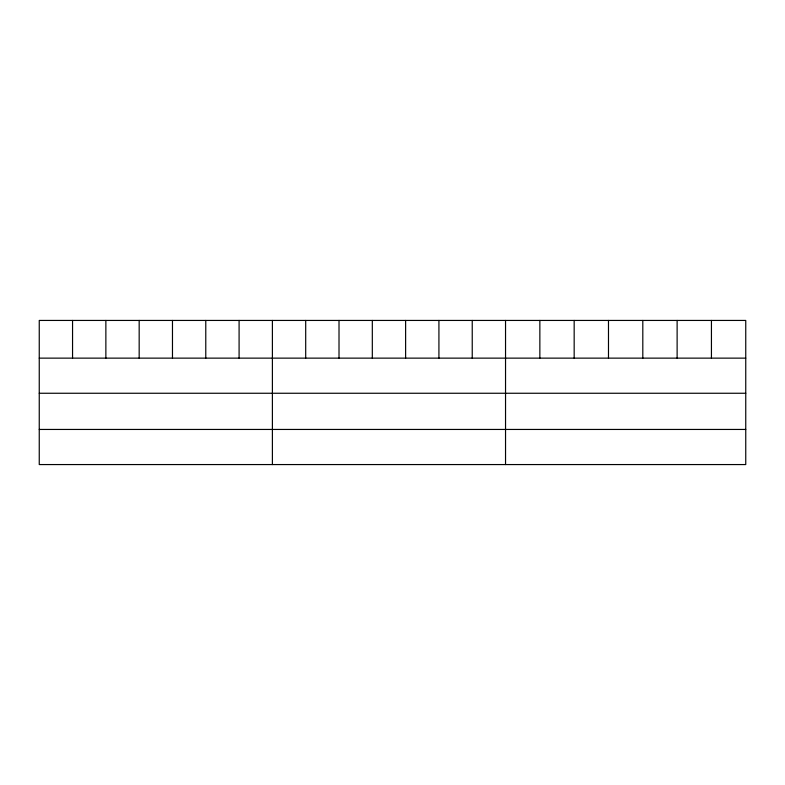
<?xml version="1.0" encoding="UTF-8"?>
<svg xmlns="http://www.w3.org/2000/svg" width="785" height="785" viewBox="0 0 785 785"><rect width="100%" height="100%" fill="white"/><g stroke="black" fill="none" stroke-linecap="round" stroke-linejoin="round"><path stroke-width="1.18" d="M745.75 393.256L745.75 320.437L39.25 320.437L39.25 464.563L745.75 464.563L745.75 393.256L39.25 393.256M39.25 358.137L745.75 358.137M39.25 429.444L745.75 429.444M711.436 320.437L711.436 358.137M677.121 320.437L677.121 358.137M642.807 320.437L642.807 358.137M608.483 320.437L608.483 358.137M574.169 320.437L574.169 358.137M539.854 320.437L539.854 358.137M505.54 320.437L505.54 464.563M472.236 320.437L472.236 358.137M438.923 320.437L438.923 358.137M405.619 320.437L405.619 358.137M372.316 320.437L372.316 358.137M339.012 320.437L339.012 358.137M305.699 320.437L305.699 358.137M272.395 320.437L272.395 464.563M239.091 320.437L239.091 358.137M205.778 320.437L205.778 358.137M172.474 320.437L172.474 358.137M139.171 320.437L139.171 358.137M105.867 320.437L105.867 358.137M72.554 320.437L72.554 358.137"/></g></svg>
